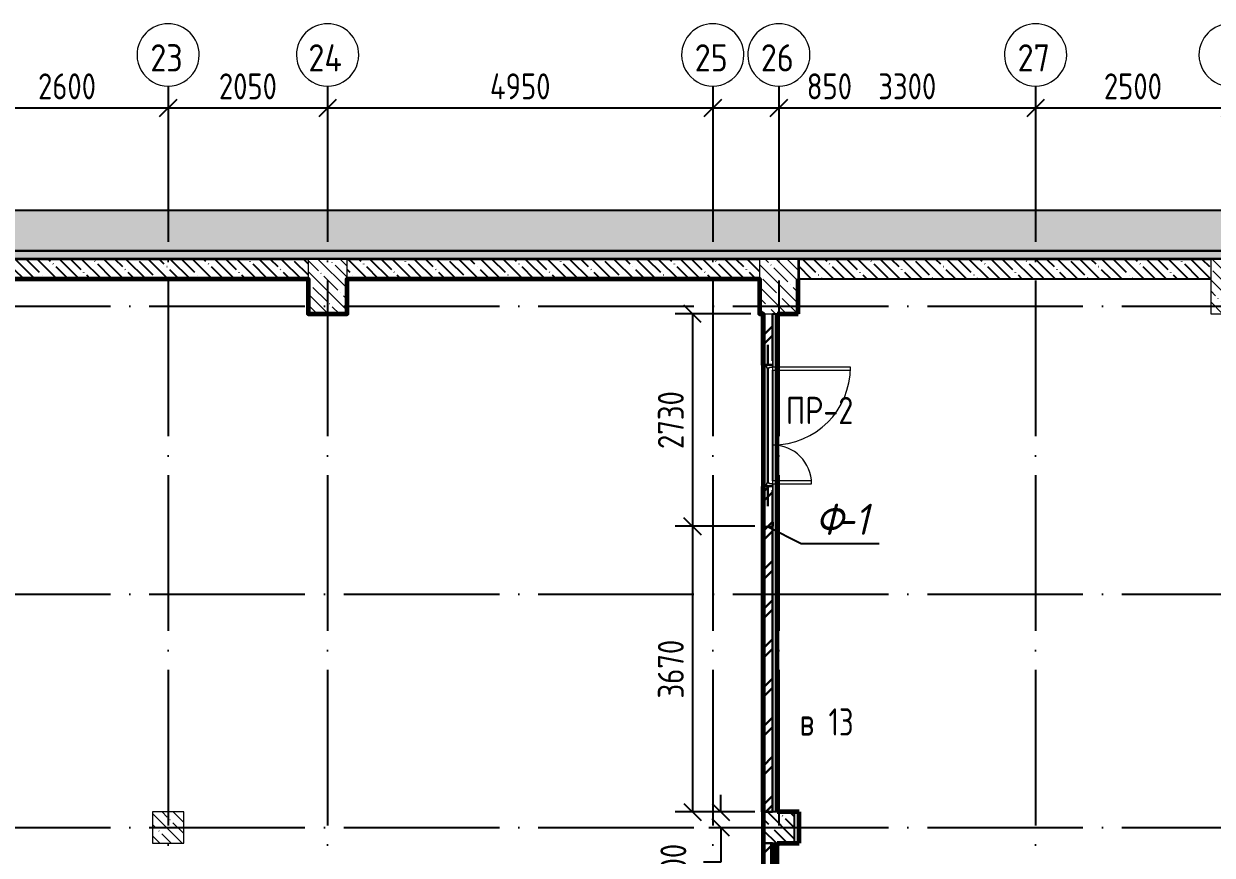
# Model space of a CAD drawing. Header units: millimetres. Extents: x -592259 to 288321, y -552984 to 293768.
# Drawn here: x 94692 to 109968, y 166205 to 176888 of the extents above; entities that cross this region are included whole.
import ezdxf

# ---------------------------------------------------------------- set-up
doc = ezdxf.new("R2010")
doc.units = ezdxf.units.MM
doc.linetypes.add('ADSK_Линия сетки', pattern=[2500, 2000, -250, 0, -250])
doc.layers.get('Defpoints').update_dxf_attribs({"color": 250})
for name, color, linetype, lineweight in [('0) Расчет', 250, 'Continuous', 60), ('0.2) Кирпич', 30, 'Continuous', 30), ('2.1)Фарх 2 выполн.', 160, 'Continuous', 30), ('3) Перемычки готовы', 3, 'Continuous', 30), ('4.1.3) Штук  3.1 вып по кирп подвал.', 6, 'Continuous', 60), ('5.1) ЧН-25 подвал', 160, 'Continuous', 60), ('A-ANNO-DIMS', 250, 'Continuous', 9), ('A-DETL-2', 250, 'Continuous', 5), ('A-DETL-GENF-1', 250, 'Continuous', 5), ('A-DOOR', 250, 'Continuous', 5), ('A-DOOR-1', 250, 'Continuous', 13), ('A-DOOR-FRAM', 250, 'Continuous', 5), ('A-FLOR-1', 250, 'Continuous', 5), ('A-WALL', 250, 'Continuous', 9), ('A-WALL-1', 250, 'Continuous', 50), ('A-WALL-2', 250, 'Continuous', 5), ('A-WALL-3', 250, 'Continuous', 13), ('G-ANNO-SYMB-3', 250, 'Continuous', 9), ('I-WALL-1', 250, 'Continuous', 5), ('S-COLS-1', 250, 'Continuous', 5), ('S-COLS-2', 250, 'Continuous', 5), ('Оси', 250, 'Continuous', 9), ('Оси-1', 250, 'ADSK_Линия сетки', 9)]:
    doc.layers.add(name, color=color, linetype=linetype, lineweight=lineweight)
doc.styles.add('GOST Common', font='', dxfattribs={"width": 0.9, "height": 350})
doc.styles.add('GOST Common_2', font='', dxfattribs={"width": 0.8, "height": 350})
doc.styles.add('ISOCPEUR_I', font='isocpeui.ttf', dxfattribs={"width": 0.9, "height": 12.5})
doc.styles.add('ISOCPEUR_I_1', font='ГОСТ тип А.ttf', dxfattribs={"height": 2500})
doc.styles.get("Standard").update_dxf_attribs({"font": 'ГОСТ тип А.ttf'})
doc.styles.get('GOST Common').set_extended_font_data('GOST Common')
doc.styles.get('GOST Common_2').set_extended_font_data('GOST Common')
doc.dimstyles.new('А3', dxfattribs={"dimtxt": 333, "dimasz": 222, "dimexe": 222, "dimexo": 111, "dimgap": 111, "dimtad": 1, "dimtoh": 1, "dimdec": 0, "dimrnd": 0.0015, "dimzin": 0, "dimdsep": 46, "dimtxsty": 'Standard', "dimblk": 'OBLIQUE', "dimcen": 0, "dimclrd": 7, "dimclre": 7, "dimclrt": 7, "dimadec": 0, "dimazin": 0, "dimtfac": 1, "dimtdec": 0, "dimtofl": 0, "dimtmove": 0, "dimatfit": 3, "dimfxl": 1, "dimtolj": 1, "dimtzin": 0, "dimarcsym": 0})
pattern_1 = [(135, (10997.54, 114885.93), (-142.5612, -142.5612), []), (135, (11140.1, 114885.93), (-142.5612, -142.5612), [252.016, -50.403, 3.353, -47.05])]
pattern_2 = [(45, (10997.54, 114885.93), (-251.4472, 251.4472), []), (45, (10997.54, 115266.93), (-251.4472, 251.4472), [])]

# ---------------------------------------------------------------- blocks, each defined once
blk = doc.blocks.new('BSC_Колонна _Прямоугольная - 500x700-V4-АР1_Кладочный план подвала_ Блок 2_ 3')
at = {"layer": 'S-COLS-2'}
h = blk.add_hatch(dxfattribs=at)
h.set_pattern_fill('FP_13', color=256, style=0, pattern_type=2)
h.set_pattern_definition([(135, (-93400, -58625), (-142.56192, -142.56192), []), (135, (-93257.44, -58625), (-142.56192, -142.56192), [252.016, -50.403, 3.353, -47.05])])
h.paths.add_polyline_path([(-250, -350), (250, -350), (250, 350), (-250, 350)])
at = {"layer": 'S-COLS-1'}
for p, q in [((250, 350), (-250, 350)), ((-250, 350), (-250, -350)), ((250, -350), (250, 350)), ((-250, -350), (250, -350))]:
    blk.add_line(p, q, dxfattribs=at)
blk = doc.blocks.new('BSC_Колонна _Прямоугольная - 500x700-V5-АР1_Кладочный план подвала_ Блок 2_ 3')
at = {"layer": 'S-COLS-2'}
h = blk.add_hatch(dxfattribs=at)
h.set_pattern_fill('FP_14', color=256, style=0, pattern_type=2)
h.set_pattern_definition([(135, (-99200, -58625), (-142.56192, -142.56192), []), (135, (-99057.44, -58625), (-142.56192, -142.56192), [252.016, -50.403, 3.353, -47.05])])
h.paths.add_polyline_path([(-250, -350), (250, -350), (250, 350), (-250, 350)])
at = {"layer": 'S-COLS-1'}
for p, q in [((250, 350), (-250, 350)), ((-250, 350), (-250, -350)), ((250, -350), (250, 350)), ((-250, -350), (250, -350))]:
    blk.add_line(p, q, dxfattribs=at)
blk = doc.blocks.new('BSC_Колонна _Прямоугольная - 500x700-V7-АР1_Кладочный план подвала_ Блок 2_ 3')
at = {"layer": 'S-COLS-2'}
h = blk.add_hatch(dxfattribs=at)
h.set_pattern_fill('FP_16', color=256, style=0, pattern_type=2)
h.set_pattern_definition([(135, (-87600, -58625), (-142.56192, -142.56192), []), (135, (-87457.44, -58625), (-142.56192, -142.56192), [252.016, -50.403, 3.353, -47.05])])
h.paths.add_polyline_path([(-250, -350), (250, -350), (250, 350), (-250, 350)])
at = {"layer": 'S-COLS-1'}
for p, q in [((250, 350), (-250, 350)), ((-250, 350), (-250, -350)), ((250, -350), (250, 350)), ((-250, -350), (250, -350))]:
    blk.add_line(p, q, dxfattribs=at)
blk = doc.blocks.new('Дверь_СКБ_2Ст - СОШ_Дв_1570_1550_x2100h _пр_ завертка-35617996-АР1_Кладочный план подвала_ Блок 2_ 3')
at = {"layer": 'A-DOOR'}
h = blk.add_hatch(dxfattribs=at)
h.set_pattern_fill('FP_10', color=256, style=0, pattern_type=2)
h.set_pattern_definition([(135, (1501.41, 124.685), (-14.14214, -14.14214), []), (225, (1501.41, 124.685), (14.14214, -14.14214), [])])
h.paths.add_polyline_path([(797.5, 60), (787.5, 60), (787.5, -60), (797.5, -60)])
at = {"layer": 'A-DOOR-FRAM'}
h = blk.add_hatch(dxfattribs=at)
h.set_pattern_fill('FP_11', color=256, style=0, pattern_type=2)
h.set_pattern_definition([(45, (-621.384, 124.685), (-14.1421, 14.1421), []), (135, (-621.384, 124.685), (-14.1421, -14.1421), [])])
h.paths.add_polyline_path([(-762.5, 60), (-772.5, 60), (-772.5, -60), (-762.5, -60)])
at = {"layer": 'A-DOOR'}
for centre, radius, start, end in [((-737.5, 60), 1000, 0, 90), ((762.5, 60), 500, 90, 180)]:
    blk.add_arc(centre, radius, start, end, dxfattribs=at)
at = {"layer": 'A-DOOR-1'}
for p, q in [((-737.5, 1060), (-737.5, 60)), ((-697.5, 1060), (-737.5, 1060)), ((-697.5, 60), (-697.5, 1060)), ((762.5, 560), (722.5, 560)), ((722.5, 560), (722.5, 60)), ((762.5, 60), (762.5, 560)), ((-737.5, 60), (-697.5, 60)), ((722.5, 60), (762.5, 60))]:
    blk.add_line(p, q, dxfattribs=at)
at = {"layer": 'A-DOOR-FRAM'}
for p, q in [((-747.5, 68), (-817.5, 68)), ((-817.5, 68), (-817.5, 60)), ((-817.5, 60), (-747.5, 60)), ((-762.5, 60), (-772.5, 60)), ((-772.5, 60), (-772.5, -60)), ((-737.5, 60), (-762.5, 60)), ((-762.5, 60), (-762.5, -20)), ((-762.5, -60), (-762.5, 60)), ((-747.5, 60), (-747.5, 68)), ((-737.5, 20), (-737.5, 60)), ((-727.5, 20), (-737.5, 20)), ((-727.5, -20), (-727.5, 20)), ((762.5, 20), (752.5, 20)), ((752.5, 20), (752.5, -20)), ((762.5, 60), (762.5, 20)), ((787.5, 60), (762.5, 60)), ((842.5, 68), (772.5, 68)), ((772.5, 68), (772.5, 60)), ((772.5, 60), (842.5, 60)), ((787.5, -20), (787.5, 60)), ((797.5, 60), (787.5, 60)), ((787.5, 60), (787.5, -60)), ((797.5, -60), (797.5, 60)), ((842.5, 60), (842.5, 68)), ((-747.5, -60), (-817.5, -60)), ((-817.5, -60), (-817.5, -68)), ((-817.5, -68), (-747.5, -68)), ((-772.5, -60), (-762.5, -60)), ((-762.5, -20), (-727.5, -20)), ((-747.5, -20), (-762.5, -20)), ((-762.5, -20), (-762.5, -60)), ((-762.5, -60), (-747.5, -60)), ((-747.5, -60), (-747.5, -20)), ((-747.5, -68), (-747.5, -60)), ((752.5, -20), (787.5, -20)), ((787.5, -20), (772.5, -20)), ((772.5, -20), (772.5, -60)), ((772.5, -60), (787.5, -60)), ((842.5, -60), (772.5, -60)), ((772.5, -60), (772.5, -68)), ((772.5, -68), (842.5, -68)), ((787.5, -60), (787.5, -20)), ((787.5, -60), (797.5, -60)), ((842.5, -68), (842.5, -60))]:
    blk.add_line(p, q, dxfattribs=at)
blk = doc.blocks.new('BSC_Колонна _Прямоугольная - 400x400-V21-АР1_Кладочный план подвала_ Блок 2_ 3')
at = {"layer": 'S-COLS-2'}
h = blk.add_hatch(dxfattribs=at)
h.set_pattern_fill('FP_33', color=256, style=0, pattern_type=2)
h.set_pattern_definition([(135, (-85550, -51675), (-142.5619, -142.5619), []), (135, (-85407.44, -51675), (-142.5619, -142.5619), [252.016, -50.403, 3.353, -47.05])])
h.paths.add_polyline_path([(-200, -200), (200, -200), (200, 200), (-200, 200)])
at = {"layer": 'S-COLS-1'}
for p, q in [((200, 200), (-200, 200)), ((-200, 200), (-200, -200)), ((200, -200), (200, 200)), ((-200, -200), (200, -200))]:
    blk.add_line(p, q, dxfattribs=at)
blk = doc.blocks.new('ADSK_КолоннаНесущая_Швеллер_Гнутый_ГОСТ 8278-83 - 140х60х5_таб_1-32331390-АР1_Кладочный план подвала_ Блок 2_ 3')
at = {"layer": 'S-COLS-1'}
for p, q in [((-16.2, 58), (-16.2, -58)), ((-11.2, -58), (-11.2, 58)), ((43.8, 70), (-4.2, 70)), ((-4.2, 65), (43.8, 65)), ((43.8, 65), (43.8, 70)), ((43.8, -65), (-4.2, -65)), ((-4.2, -70), (43.8, -70)), ((43.8, -70), (43.8, -65))]:
    blk.add_line(p, q, dxfattribs=at)
for centre, radius, start, end in [((-4.2, 58), 12, 90, 180), ((-4.2, 58), 7, 90, 180), ((-4.2, -58), 12, 180, 270), ((-4.2, -58), 7, 180, 270)]:
    blk.add_arc(centre, radius, start, end, dxfattribs=at)
blk = doc.blocks.new('Ось сетки - Круг_Ø8 мм-39983606-АР1_Кладочный план подвала_ Блок 2_ 3')
at = {"layer": 'Оси'}
for start, end in [(360, 180), (180, 360)]:
    blk.add_arc((0, 0), 4, start, end, dxfattribs=at)
blk = doc.blocks.new('_Oblique')
at = {"color": 0, "linetype": 'ByBlock', "lineweight": -2}
blk.add_line((-0.5, -0.5), (0.5, 0.5), dxfattribs=at)
blk = doc.blocks.new('*D5197')
at = {"layer": 'A-ANNO-DIMS', "color": 7, "lineweight": -2, "transparency": 16777216}
for p, q in [((104037, 173161), (103065, 173161)), ((103287, 173161), (103287, 170431)), ((104089, 170431), (103065, 170431))]:
    blk.add_line(p, q, dxfattribs=at)
at = {"layer": 'Defpoints', "color": 0, "transparency": 16777216}
for p in [(104148, 173161), (103287, 170431), (104200, 170431)]:
    blk.add_point(p, dxfattribs=at)
at = {"layer": 'A-ANNO-DIMS', "color": 7, "lineweight": -2, "transparency": 16777216, "xscale": 222, "yscale": 222, "zscale": 222}
for p, rotation in [((103287, 173161), 90), ((103287, 170431), 270)]:
    blk.add_blockref('_Oblique', p, dxfattribs=dict(at, rotation=rotation))
at = {"layer": 'A-ANNO-DIMS', "color": 7, "lineweight": -2, "transparency": 16777216, "insert": (103009, 171796), "char_height": 333, "width": 2.48, "attachment_point": 5, "rotation": 90}
blk.add_mtext('\\A1;2730', dxfattribs=at)
blk = doc.blocks.new('*D5198')
at = {"layer": 'A-ANNO-DIMS', "color": 7, "lineweight": -2, "transparency": 16777216}
for p, q in [((104089, 170431), (103065, 170431)), ((103287, 170431), (103287, 166761)), ((104087, 166761), (103065, 166761))]:
    blk.add_line(p, q, dxfattribs=at)
at = {"layer": 'Defpoints', "color": 0, "transparency": 16777216}
for p in [(104200, 170431), (103287, 166761), (104198, 166761)]:
    blk.add_point(p, dxfattribs=at)
at = {"layer": 'A-ANNO-DIMS', "color": 7, "lineweight": -2, "transparency": 16777216, "xscale": 222, "yscale": 222, "zscale": 222}
for p, rotation in [((103287, 170431), 90), ((103287, 166761), 270)]:
    blk.add_blockref('_Oblique', p, dxfattribs=dict(at, rotation=rotation))
at = {"layer": 'A-ANNO-DIMS', "color": 7, "lineweight": -2, "transparency": 16777216, "insert": (103009, 168596), "char_height": 333, "width": 2.48, "attachment_point": 5, "rotation": 90}
blk.add_mtext('\\A1;3670', dxfattribs=at)
blk = doc.blocks.new('*D5199')
at = {"layer": 'A-ANNO-DIMS', "color": 7, "lineweight": -2, "transparency": 16777216}
for p, q in [((103652, 166761), (103652, 166983)), ((104087, 166761), (103430, 166761)), ((103498, 166561), (103874, 166561)), ((103652, 166561), (103652, 166117)), ((103652, 166117), (103430, 166117))]:
    blk.add_line(p, q, dxfattribs=at)
at = {"layer": 'Defpoints', "color": 0, "transparency": 16777216}
for p in [(104198, 166761), (103387, 166561), (103652, 166561)]:
    blk.add_point(p, dxfattribs=at)
at = {"layer": 'A-ANNO-DIMS', "color": 7, "lineweight": -2, "transparency": 16777216, "xscale": 222, "yscale": 222, "zscale": 222}
for p, rotation in [((103652, 166761), 270), ((103652, 166561), 90)]:
    blk.add_blockref('_Oblique', p, dxfattribs=dict(at, rotation=rotation))
at = {"layer": 'A-ANNO-DIMS', "color": 7, "lineweight": -2, "transparency": 16777216, "insert": (102875, 165801), "char_height": 333, "width": 1.86, "attachment_point": 1, "rotation": 90, "line_spacing_factor": 1.022761}
blk.add_mtext('\\A1;200', dxfattribs=at)
blk = doc.blocks.new('*D5137')
at = {"layer": 'A-ANNO-DIMS', "color": 7, "lineweight": -2, "transparency": 16777216}
for p, q in [((93948, 175806), (96548, 175806)), ((93948, 175795), (93948, 175584)), ((96548, 175795), (96548, 175584))]:
    blk.add_line(p, q, dxfattribs=at)
at = {"layer": 'Defpoints', "color": 0, "transparency": 16777216}
for p in [(93948, 175906), (96548, 175906), (96548, 175806)]:
    blk.add_point(p, dxfattribs=at)
at = {"layer": 'A-ANNO-DIMS', "color": 7, "lineweight": -2, "transparency": 16777216, "xscale": 222, "yscale": 222, "zscale": 222, "rotation": 180}
blk.add_blockref('_Oblique', (93948, 175806), dxfattribs=at)
at = {"layer": 'A-ANNO-DIMS', "color": 7, "lineweight": -2, "transparency": 16777216, "xscale": 222, "yscale": 222, "zscale": 222}
blk.add_blockref('_Oblique', (96548, 175806), dxfattribs=at)
at = {"layer": 'A-ANNO-DIMS', "color": 7, "lineweight": -2, "transparency": 16777216, "insert": (95248, 176084), "char_height": 333, "width": 2.48, "attachment_point": 5}
blk.add_mtext('\\A1;2600', dxfattribs=at)
blk = doc.blocks.new('*D5138')
at = {"layer": 'A-ANNO-DIMS', "color": 7, "lineweight": -2, "transparency": 16777216}
for p, q in [((96548, 175806), (98598, 175806)), ((96548, 175795), (96548, 175584)), ((98598, 175795), (98598, 175584))]:
    blk.add_line(p, q, dxfattribs=at)
at = {"layer": 'Defpoints', "color": 0, "transparency": 16777216}
for p in [(96548, 175906), (98598, 175906), (98598, 175806)]:
    blk.add_point(p, dxfattribs=at)
at = {"layer": 'A-ANNO-DIMS', "color": 7, "lineweight": -2, "transparency": 16777216, "xscale": 222, "yscale": 222, "zscale": 222, "rotation": 180}
blk.add_blockref('_Oblique', (96548, 175806), dxfattribs=at)
at = {"layer": 'A-ANNO-DIMS', "color": 7, "lineweight": -2, "transparency": 16777216, "xscale": 222, "yscale": 222, "zscale": 222}
blk.add_blockref('_Oblique', (98598, 175806), dxfattribs=at)
at = {"layer": 'A-ANNO-DIMS', "color": 7, "lineweight": -2, "transparency": 16777216, "insert": (97573, 176084), "char_height": 333, "width": 2.48, "attachment_point": 5}
blk.add_mtext('\\A1;2050', dxfattribs=at)
blk = doc.blocks.new('*D5139')
at = {"layer": 'A-ANNO-DIMS', "color": 7, "lineweight": -2, "transparency": 16777216}
for p, q in [((98598, 175806), (103548, 175806)), ((98598, 175795), (98598, 175584)), ((103548, 175795), (103548, 175584))]:
    blk.add_line(p, q, dxfattribs=at)
at = {"layer": 'Defpoints', "color": 0, "transparency": 16777216}
for p in [(98598, 175906), (103548, 175906), (103548, 175806)]:
    blk.add_point(p, dxfattribs=at)
at = {"layer": 'A-ANNO-DIMS', "color": 7, "lineweight": -2, "transparency": 16777216, "xscale": 222, "yscale": 222, "zscale": 222, "rotation": 180}
blk.add_blockref('_Oblique', (98598, 175806), dxfattribs=at)
at = {"layer": 'A-ANNO-DIMS', "color": 7, "lineweight": -2, "transparency": 16777216, "xscale": 222, "yscale": 222, "zscale": 222}
blk.add_blockref('_Oblique', (103548, 175806), dxfattribs=at)
at = {"layer": 'A-ANNO-DIMS', "color": 7, "lineweight": -2, "transparency": 16777216, "insert": (101073, 176084), "char_height": 333, "width": 2.57, "attachment_point": 5}
blk.add_mtext('\\A1;4950', dxfattribs=at)
blk = doc.blocks.new('*D5140')
at = {"layer": 'A-ANNO-DIMS', "color": 7, "lineweight": -2, "transparency": 16777216}
for p, q in [((103548, 175806), (104398, 175806)), ((103548, 175795), (103548, 175584)), ((104398, 175806), (105474, 175806)), ((104398, 175795), (104398, 175584))]:
    blk.add_line(p, q, dxfattribs=at)
at = {"layer": 'Defpoints', "color": 0, "transparency": 16777216}
for p in [(103548, 175906), (104398, 175906), (104398, 175806)]:
    blk.add_point(p, dxfattribs=at)
at = {"layer": 'A-ANNO-DIMS', "color": 7, "lineweight": -2, "transparency": 16777216, "xscale": 222, "yscale": 222, "zscale": 222, "rotation": 180}
blk.add_blockref('_Oblique', (103548, 175806), dxfattribs=at)
at = {"layer": 'A-ANNO-DIMS', "color": 7, "lineweight": -2, "transparency": 16777216, "xscale": 222, "yscale": 222, "zscale": 222}
blk.add_blockref('_Oblique', (104398, 175806), dxfattribs=at)
at = {"layer": 'A-ANNO-DIMS', "color": 7, "lineweight": -2, "transparency": 16777216, "insert": (105047, 176084), "char_height": 333, "width": 1.86, "attachment_point": 5}
blk.add_mtext('\\A1;850', dxfattribs=at)
blk = doc.blocks.new('*D5141')
at = {"layer": 'A-ANNO-DIMS', "color": 7, "lineweight": -2, "transparency": 16777216}
for p, q in [((104398, 175806), (107698, 175806)), ((104398, 175795), (104398, 175584)), ((107698, 175795), (107698, 175584))]:
    blk.add_line(p, q, dxfattribs=at)
at = {"layer": 'Defpoints', "color": 0, "transparency": 16777216}
for p in [(104398, 175906), (107698, 175906), (107698, 175806)]:
    blk.add_point(p, dxfattribs=at)
at = {"layer": 'A-ANNO-DIMS', "color": 7, "lineweight": -2, "transparency": 16777216, "xscale": 222, "yscale": 222, "zscale": 222, "rotation": 180}
blk.add_blockref('_Oblique', (104398, 175806), dxfattribs=at)
at = {"layer": 'A-ANNO-DIMS', "color": 7, "lineweight": -2, "transparency": 16777216, "xscale": 222, "yscale": 222, "zscale": 222}
blk.add_blockref('_Oblique', (107698, 175806), dxfattribs=at)
at = {"layer": 'A-ANNO-DIMS', "color": 7, "lineweight": -2, "transparency": 16777216, "insert": (106048, 176084), "char_height": 333, "width": 2.48, "attachment_point": 5}
blk.add_mtext('\\A1;3300', dxfattribs=at)
blk = doc.blocks.new('*D5142')
at = {"layer": 'A-ANNO-DIMS', "color": 7, "lineweight": -2, "transparency": 16777216}
for p, q in [((107698, 175806), (110198, 175806)), ((107698, 175795), (107698, 175584)), ((110198, 175795), (110198, 175584))]:
    blk.add_line(p, q, dxfattribs=at)
at = {"layer": 'Defpoints', "color": 0, "transparency": 16777216}
for p in [(107698, 175906), (110198, 175906), (110198, 175806)]:
    blk.add_point(p, dxfattribs=at)
at = {"layer": 'A-ANNO-DIMS', "color": 7, "lineweight": -2, "transparency": 16777216, "xscale": 222, "yscale": 222, "zscale": 222, "rotation": 180}
blk.add_blockref('_Oblique', (107698, 175806), dxfattribs=at)
at = {"layer": 'A-ANNO-DIMS', "color": 7, "lineweight": -2, "transparency": 16777216, "xscale": 222, "yscale": 222, "zscale": 222}
blk.add_blockref('_Oblique', (110198, 175806), dxfattribs=at)
at = {"layer": 'A-ANNO-DIMS', "color": 7, "lineweight": -2, "transparency": 16777216, "insert": (108948, 176084), "char_height": 333, "width": 2.48, "attachment_point": 5}
blk.add_mtext('\\A1;2500', dxfattribs=at)

msp = doc.modelspace()

# ---------------------------------------------------------------- hatches: boundary and pattern name
at = {"layer": '0.2) Кирпич'}
h = msp.add_hatch(dxfattribs=at)
h.set_pattern_fill('FP_2', color=256, style=0, pattern_type=2)
h.set_pattern_definition(pattern_2)
h.paths.add_polyline_path([(104317.6568, 166760.9262), (104317.6568, 170940.9262), (104197.6568, 170940.9262), (104197.6568, 166760.9262)])
h.paths.add_polyline_path([(104317.6568, 172510.9262), (104317.6568, 173160.9262), (104197.6568, 173160.9262), (104197.6568, 172510.9262)])
h = msp.add_hatch(dxfattribs=at)
h.set_pattern_fill('FP_2', color=256, style=0, pattern_type=2)
h.set_pattern_definition(pattern_2)
h.paths.add_polyline_path([(104317.6568, 164180.9492), (104317.6568, 166360.9492), (104197.6568, 166360.9492), (104197.6568, 164180.9492)])
at = {"layer": 'A-DETL-GENF-1', "lineweight": -2}
h = msp.add_hatch(dxfattribs=at)
h.set_pattern_fill('FP_124', color=256, style=0, pattern_type=2)
h.set_pattern_definition([(135, (11421.8, 114885.93), (-424.26407, 3e-14), [600, 0, 0, 0]), (45, (10997.54, 114885.93), (-424.26407, 0), [600, 0, 0, 0]), (45, (10997.54, 115098.06), (-424.26407, 0), [150, -450]), (135, (11315.74, 115204.12), (-424.26407, 3e-14), [150, -450]), (45, (11315.74, 114992), (-424.26407, 0), [150, -450]), (135, (11209.67, 114885.93), (-424.26407, 3e-14), [150, -450])])
h.paths.add_polyline_path([(164577.5167, 114080.9267), (164577.5167, 174490.9262), (146867.5374, 174490.9262), (146867.5253, 174090.9262), (132367.5473, 174090.9262), (132367.5473, 172390.9267), (129627.538, 172390.9267), (129627.538, 174090.9262), (120727.5383, 174090.9262), (120727.5383, 174490.9262), (87962.538, 174490.9262), (87962.538, 174090.9267), (84292.5374, 174090.9267), (84292.5374, 171140.9262), (81177.5374, 171140.9262), (81177.5374, 174090.9267), (78864.3215, 174090.9267), (78864.3215, 173570.9267), (80657.5374, 173570.9267), (80657.5374, 170620.9262), (84812.5374, 170620.9262), (84812.5374, 173570.9267), (88482.538, 173570.9267), (88482.538, 173970.9262), (120207.5383, 173970.9262), (120207.5383, 173570.9262), (129107.538, 173570.9262), (129107.538, 171870.9267), (132887.5473, 171870.9267), (132887.5473, 173570.9262), (147387.5374, 173570.9262), (147387.5374, 173970.9262), (164057.5167, 173970.9262), (164057.5167, 114600.9267), (147387.5977, 114600.9267), (147387.5977, 127320.9262), (136557.5374, 127320.9262), (136557.5374, 124800.9267), (124737.538, 124800.9267), (124737.538, 133800.9262), (115587.538, 133800.9262), (115587.538, 141000.9267), (80187.5374, 141000.9267), (80187.5374, 158100.9262), (78864.3215, 158100.9262), (78864.3215, 157580.9262), (79667.5374, 157580.9262), (79667.5374, 140480.9267), (115067.538, 140480.9267), (115067.538, 133280.9262), (124217.538, 133280.9262), (124217.538, 124280.9267), (137077.5374, 124280.9267), (137077.5374, 126800.9262), (146867.5977, 126800.9262), (146867.5977, 114080.9267), (159660.2072, 114080.9267)])
at = {"layer": 'A-WALL', "lineweight": -2}
msp.add_hatch(color=256, dxfattribs=at).paths.add_polyline_path([(120097.5383, 173860.9262), (120105.5383, 173860.9262), (120105.5383, 173868.9262), (88584.538, 173868.9262), (88584.538, 173860.9262), (119262.2643, 173860.9262)])
at = {"layer": 'A-WALL-2', "lineweight": -2}
h = msp.add_hatch(dxfattribs=at)
h.set_pattern_fill('FP_3', color=256, style=0, pattern_type=2)
h.set_pattern_definition([(0, (10997.54, 114885.926), (120.968, 69.841), [80.645, -161.29]), (120, (10997.54, 114885.926), (-120.96808, 69.84086), [80.645, -161.29]), (60, (10997.54, 114885.926), (-8e-05, 139.68186), [0, -161.29, 80.645, 0])])
h.paths.add_polyline_path([(120205.5383, 173868.9262), (120205.5383, 173968.9262), (88484.538, 173968.9262), (88484.538, 173868.9262), (120105.5383, 173868.9262)])
at = {"layer": 'I-WALL-1', "lineweight": -2}
h = msp.add_hatch(dxfattribs=at)
h.set_pattern_fill('FP_1', color=256, style=0, pattern_type=2)
h.set_pattern_definition(pattern_1)
h.paths.add_polyline_path([(98347.5374, 173610.9262), (98347.5374, 173860.9262), (93047.5374, 173860.9262), (93047.5374, 173610.9262), (95023.4986, 173610.9262)])
h = msp.add_hatch(dxfattribs=at)
h.set_pattern_fill('FP_1', color=256, style=0, pattern_type=2)
h.set_pattern_definition(pattern_1)
h.paths.add_polyline_path([(104147.5374, 173610.9262), (104147.5374, 173860.9262), (98847.5374, 173860.9262), (98847.5374, 173610.9262), (100409.891, 173610.9262)])
h = msp.add_hatch(dxfattribs=at)
h.set_pattern_fill('FP_1', color=256, style=0, pattern_type=2)
h.set_pattern_definition(pattern_1)
h.paths.add_polyline_path([(109947.5374, 173610.9262), (109947.5374, 173860.9262), (104652.5374, 173860.9262), (104652.5374, 173610.9262), (105796.2834, 173610.9262)])
at = {"layer": 'S-COLS-2', "lineweight": -2}
h = msp.add_hatch(dxfattribs=at)
h.set_pattern_fill('FP_1', color=256, style=0, pattern_type=2)
h.set_pattern_definition(pattern_1)
h.paths.add_polyline_path([(104197.5378, 166360.9262), (104597.5378, 166360.9262), (104597.5378, 166760.9262), (104197.5378, 166760.9262)])

# ---------------------------------------------------------------- linework, layer by layer
at = {"layer": '0) Расчет'}
for points in [[(104197.6568, 172500.9262), (104197.6568, 173160.9262)], [(104197.6568, 166760.9262), (104197.6568, 170940.9262)], [(104317.6568, 164300.9492), (104317.6568, 166360.9492)]]:
    msp.add_lwpolyline(points, dxfattribs=at)
at = {"layer": '0.2) Кирпич'}
for p, q in [((104197.6568, 173160.9262), (104197.6568, 172555.9262)), ((104317.6568, 172555.9262), (104317.6568, 173160.9262)), ((104197.6568, 170895.9262), (104197.6568, 166760.9262)), ((104317.6568, 166760.9262), (104317.6568, 170895.9262)), ((104197.6568, 166360.9492), (104197.6568, 164180.9492)), ((104317.6568, 164300.9492), (104317.6568, 166360.9492))]:
    msp.add_line(p, q, dxfattribs=at)
at = {"layer": '2.1)Фарх 2 выполн.', "lineweight": -2}
msp.add_lwpolyline([(104261.1737, 170425.2845), (104684.7839, 170208.2772), (105684.7839, 170208.2772)], dxfattribs=at)
at = {"layer": '3) Перемычки готовы'}
for p, q in [((104257.6568, 172760.9262), (104257.6568, 172510.9262)), ((104257.6568, 172465.9262), (104257.6568, 170985.9262)), ((104257.6568, 170940.9262), (104257.6568, 170690.9262))]:
    msp.add_line(p, q, dxfattribs=at)
at = {"layer": '4.1.3) Штук  3.1 вып по кирп подвал.', "color": 3}
for p, q in [((104647.5374, 173160.9262), (104647.5374, 173610.9262)), ((104377.7283, 173160.9262), (104647.5374, 173160.9262)), ((104657.7283, 166760.9262), (104377.7283, 166760.9262)), ((104657.7283, 166360.9262), (104657.7283, 166760.9262)), ((104377.7283, 166360.9262), (104657.7283, 166360.9262))]:
    msp.add_line(p, q, dxfattribs=at)
at = {"layer": '4.1.3) Штук  3.1 вып по кирп подвал.'}
for p, q in [((104377.7283, 166760.9262), (104377.7283, 173160.9262)), ((104377.7283, 164375.7193), (104377.7283, 166360.9262))]:
    msp.add_line(p, q, dxfattribs=at)
at = {"layer": '5.1) ЧН-25 подвал'}
msp.add_lwpolyline([(93047.5374, 173610.9262), (98347.5374, 173610.9262), (98347.5374, 173160.9262), (98847.5374, 173160.9262), (98847.5374, 173610.9262), (104147.5374, 173610.9262), (104147.5374, 173160.9262), (104197.6568, 173160.9262), (104197.6568, 164180.9492), (108327.5374, 164180.9492), (108327.5374, 154780.9492), (104647.5374, 154780.9492), (104647.5374, 155360.9492), (104147.5374, 155360.9492), (104147.5374, 154780.9492), (98847.5374, 154780.9492), (98847.5374, 155360.9492), (98347.5374, 155360.9492), (98347.5374, 154780.9492), (93047.5374, 154780.9492)], dxfattribs=at)
at = {"layer": 'A-DETL-2', "lineweight": -2}
for p, q in [((120727.5383, 174490.9262), (87962.538, 174490.9262)), ((88482.538, 173970.9262), (120207.5383, 173970.9262))]:
    msp.add_line(p, q, dxfattribs=at)
at = {"layer": 'A-FLOR-1', "lineweight": -2}
for p, q in [((104652.5374, 173610.9262), (104647.5374, 173610.9262)), ((104647.5374, 173155.9262), (104317.6568, 173155.9262)), ((104647.5374, 173160.9262), (104647.5374, 173155.9262))]:
    msp.add_line(p, q, dxfattribs=at)
at = {"layer": 'A-WALL-1', "lineweight": -2}
for p, q in [((98347.5374, 173860.9262), (93047.5374, 173860.9262)), ((104147.5374, 173860.9262), (98847.5374, 173860.9262)), ((109947.5374, 173860.9262), (104652.5374, 173860.9262)), ((104652.5374, 173860.9262), (104652.5374, 173610.9262)), ((93047.5374, 173610.9262), (98347.5374, 173610.9262)), ((98847.5374, 173610.9262), (104147.5374, 173610.9262)), ((104652.5374, 173610.9262), (109947.5374, 173610.9262))]:
    msp.add_line(p, q, dxfattribs=at)
at = {"layer": 'A-WALL-2', "lineweight": -2}
for p, q in [((120207.5383, 173968.9262), (88482.538, 173968.9262)), ((104197.6568, 166760.9262), (104317.6568, 166760.9262))]:
    msp.add_line(p, q, dxfattribs=at)
at = {"layer": 'A-WALL-3', "lineweight": -2}
for p, q in [((120105.5383, 173868.9262), (88584.538, 173868.9262)), ((104647.5374, 173860.9262), (104652.5374, 173860.9262)), ((104317.6568, 166360.9492), (104197.6568, 166360.9492))]:
    msp.add_line(p, q, dxfattribs=at)
at = {"layer": 'I-WALL-1', "lineweight": -2}
for p, q in [((104197.6568, 170965.9262), (104197.6568, 172485.9262)), ((104317.6568, 172435.9262), (104317.6568, 171015.9262))]:
    msp.add_line(p, q, dxfattribs=at)
at = {"layer": 'S-COLS-1', "lineweight": -2}
for p, q in [((104317.6568, 166760.9262), (104197.5378, 166760.9262)), ((104197.5378, 166760.9262), (104197.5378, 166360.9262)), ((104597.5378, 166760.9262), (104317.6568, 166760.9262)), ((104597.5378, 166360.9262), (104597.5378, 166760.9262)), ((104197.5378, 166360.9262), (104597.5378, 166360.9262))]:
    msp.add_line(p, q, dxfattribs=at)
at = {"layer": 'Оси-1', "lineweight": -2}
for p, q in [((96547.5376, 176087.9307), (96547.5376, 111147.0862)), ((98597.5374, 176087.9307), (98597.5374, 111147.0862)), ((103547.5374, 176087.9307), (103547.5374, 111147.0862)), ((104397.5378, 176087.9307), (104397.5378, 111147.0862)), ((107697.5378, 176087.9307), (107697.5378, 111147.0862)), ((76304.6994, 173260.9262), (165452.1084, 173260.9262)), ((76304.6994, 169560.9262), (167606.3171, 169560.9262)), ((76304.6994, 166560.9262), (166722.1084, 166560.9262))]:
    msp.add_line(p, q, dxfattribs=at)

# ---------------------------------------------------------------- block references
at = {"layer": 'A-DOOR', "lineweight": -2, "rotation": 269.9999999999997}
msp.add_blockref('Дверь_СКБ_2Ст - СОШ_Дв_1570_1550_x2100h _пр_ завертка-35617996-АР1_Кладочный план подвала_ Блок 2_ 3', (104257.6568, 171738.4262), dxfattribs=at)
at = {"layer": 'S-COLS-1', "lineweight": -2}
for name, p in [('BSC_Колонна _Прямоугольная - 500x700-V7-АР1_Кладочный план подвала_ Блок 2_ 3', (98597.5374, 173510.9262)), ('BSC_Колонна _Прямоугольная - 500x700-V4-АР1_Кладочный план подвала_ Блок 2_ 3', (104397.5374, 173510.9262)), ('BSC_Колонна _Прямоугольная - 500x700-V5-АР1_Кладочный план подвала_ Блок 2_ 3', (110197.5374, 173510.9262)), ('BSC_Колонна _Прямоугольная - 400x400-V21-АР1_Кладочный план подвала_ Блок 2_ 3', (96547.5376, 166560.9262))]:
    msp.add_blockref(name, p, dxfattribs=at)
at = {"layer": 'S-COLS-1', "lineweight": -2, "rotation": 89.99999999999854}
msp.add_blockref('ADSK_КолоннаНесущая_Швеллер_Гнутый_ГОСТ 8278-83 - 140х60х5_таб_1-32331390-АР1_Кладочный план подвала_ Блок 2_ 3', (104257.6568, 170442.1262), dxfattribs=at)
at = {"layer": 'Оси', "lineweight": -2, "xscale": 99.99999999999993, "yscale": 99.99999999999993, "zscale": 99.99999999999993, "rotation": 180}
for p in [(96547.5376, 176487.9307), (98597.5374, 176487.9307), (103547.5374, 176487.9307), (104397.5378, 176487.9307), (107697.5378, 176487.9307), (110197.5381, 176487.9307)]:
    msp.add_blockref('Ось сетки - Круг_Ø8 мм-39983606-АР1_Кладочный план подвала_ Блок 2_ 3', p, dxfattribs=at)

# ---------------------------------------------------------------- texts
at = {"layer": '2.1)Фарх 2 выполн.', "lineweight": -2, "char_height": 400, "attachment_point": 1, "style": 'ISOCPEUR_I'}
for s, insert, width in [('\\fISOCPEUR|b0|i1|c204|p34|;Ф', (104866.7642, 170721.2416), 312.658125), ('-1', (105124.7329, 170721.2416), 384.81)]:
    msp.add_mtext(s, dxfattribs=dict(at, insert=insert, width=width))
at = {"layer": '3) Перемычки готовы', "insert": (104487.8684, 172094.8147), "char_height": 350, "width": 333.502, "attachment_point": 1, "style": 'ISOCPEUR_I_1'}
msp.add_mtext('ПР-2', dxfattribs=at)
at = {"layer": 'G-ANNO-SYMB-3', "lineweight": -2, "char_height": 350, "attachment_point": 1, "style": 'GOST Common_2'}
for s, insert, width in [(' 13', (104866.2329, 168092.766), 519.4935), ('\\fGOST Common|b0|i0|c204|p34|;\\W.8;в', (104665.1495, 168092.766), 243.713)]:
    msp.add_mtext(s, dxfattribs=dict(at, insert=insert, width=width))
at = {"layer": 'Оси', "lineweight": -2, "char_height": 350, "attachment_point": 1, "style": 'GOST Common'}
for s, insert, width in [('23', (96318.8682, 176625.2098), 541.139062), ('24', (98350.8681, 176625.2098), 584.430187), ('25', (103316.1681, 176625.2098), 548.35425), ('26', (104166.1684, 176625.2098), 548.35425), ('27', (107466.1684, 176625.2098), 548.35425)]:
    msp.add_mtext(s, dxfattribs=dict(at, insert=insert, width=width))

# ---------------------------------------------------------------- dimensions: what is measured, and where the dimension line sits
at = {"layer": 'A-ANNO-DIMS', "lineweight": -2}
for base, p1, p2, picture, middle in [((96547.5376, 175806.0977), (93947.5376, 175906.0826), (96547.5376, 175906.0826), '*D5137', (95247.5376, 176083.5977)), ((98597.5374, 175806.0977), (96547.5376, 175906.0826), (98597.5374, 175906.0826), '*D5138', (97572.5375, 176083.5977)), ((103547.5374, 175806.0977), (98597.5374, 175906.0826), (103547.5374, 175906.0826), '*D5139', (101072.5374, 176083.5977)), ((104397.5378, 175806.0977), (103547.5374, 175906.0826), (104397.5378, 175906.0826), '*D5140', (105046.8878, 176083.5977)), ((107697.5378, 175806.0977), (104397.5378, 175906.0826), (107697.5378, 175906.0826), '*D5141', (106047.5378, 176083.5977)), ((110197.5381, 175806.0977), (107697.5378, 175906.0826), (110197.5381, 175906.0826), '*D5142', (108947.5379, 176083.5977))]:
    dim = msp.add_linear_dim(base=base, p1=p1, p2=p2, dimstyle='А3', dxfattribs=at)
    dim.commit()
    dim.dimension.update_dxf_attribs({"geometry": picture, "text_midpoint": middle})
for base, p1, p2, picture, middle in [((103286.8147, 170430.9262), (104147.5374, 173160.9262), (104199.6568, 170430.9262), '*D5197', (103009.3147, 171795.9262)), ((103286.8147, 166760.9262), (104199.6568, 170430.9262), (104197.5378, 166760.9262), '*D5198', (103009.3147, 168595.9262))]:
    dim = msp.add_linear_dim(base=base, p1=p1, p2=p2, angle=90, dimstyle='А3', dxfattribs=at)
    dim.commit()
    dim.dimension.update_dxf_attribs({"geometry": picture, "text_midpoint": middle})
dim = msp.add_linear_dim(base=(103651.7743, 166560.9262), p1=(104197.5378, 166760.9262), p2=(103386.7996, 166560.9262), angle=90, dimstyle='А3', dxfattribs=at)
dim.commit()
dim.dimension.update_dxf_attribs({"geometry": '*D5199', "text_midpoint": (103096.7743, 166116.9262), "dimtype": 160, "text_rotation": 90})

doc.saveas('drawing.dxf')
